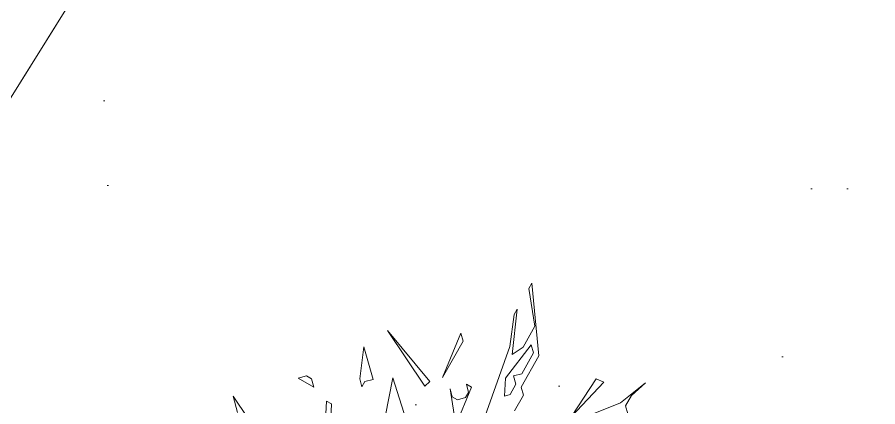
# Model space of a CAD drawing. Header units: millimetres. Extents: x -38151500 to -27467627, y -20617104 to -20349562.
# Drawn here: x -32390766 to -32389573, y -20485660 to -20485120 of the extents above; entities that cross this region are included whole.
import ezdxf

# ---------------------------------------------------------------- set-up
doc = ezdxf.new("R2010")
doc.units = ezdxf.units.MM
doc.header["$MEASUREMENT"] = 0
for name, color, linetype, lineweight in [('Новый_ГП_Ограждение_Ном._пера__152', 152, 'Continuous', 18), ('Новый_ГП_озеленение_газон_Ном._пера__74', 74, 'Continuous', 20), ('Новый_ГП_озеленение_газон_Ном._пера__94', 94, 'Continuous', 5)]:
    doc.layers.add(name, color=color, linetype=linetype, lineweight=lineweight)
doc.layers.add('Новый_ГП_озеленение_кустарники_Ном._пера__10', color=7, linetype='Continuous', lineweight=5, true_color=0x616d3a)

msp = doc.modelspace()

# ---------------------------------------------------------------- hatches: boundary and pattern name
at = {"layer": 'Новый_ГП_озеленение_газон_Ном._пера__74', "linetype": 'Continuous', "lineweight": 20}
h = msp.add_hatch(dxfattribs=at)
h.set_pattern_fill('AR_SAND_0005', color=74, style=0, pattern_type=2)
h.set_pattern_definition([(37.5, (5709271.23, 0), (-24.0004694, 734.119856), [0, -579.12, 0, -647.7, 0, -619.125]), (7.5, (5709271.2, 0), (674.284925, 1075.23765), [0, -312.42, 0, -521.97, 0, -200.025]), (327.5, (5708802.6, 0), (1186.488555, 2.155777), [0, -190.5, 0, -685.8, 0, -895.35]), (317.5, (5708802.6, 0), (1145.334679, 334.393985), [0, -95.25, 0, -449.58, 0, -514.35])])
h.paths.add_polyline_path([(-32398350.35, -20497367.72), (-32396559.02, -20498487.23), (-32385931.21, -20481480.46), (-32389482.56, -20479260.77), (-32391580.09, -20482659.05), (-32389868.85, -20483779.86)])

# ---------------------------------------------------------------- linework, layer by layer
at = {"layer": 'Новый_ГП_Ограждение_Ном._пера__152', "color": 152, "lineweight": 18}
msp.add_lwpolyline([(-32398432.67, -20497499.61), (-32398602.33, -20497393.7), (-32390142.13, -20483839.95), (-32391852.54, -20482719.68), (-32389235.85, -20478480.27), (-32389066.19, -20478586.19), (-32391580.09, -20482659.05), (-32389868.85, -20483779.86), (-32398432.73, -20497499.7)], dxfattribs=at)
at = {"layer": 'Новый_ГП_озеленение_газон_Ном._пера__94', "color": 94, "lineweight": 5}
msp.add_lwpolyline([(-32389482.56, -20479260.77), (-32391580.09, -20482659.05), (-32389868.85, -20483779.86), (-32398350.35, -20497367.72), (-32396559.02, -20498487.23), (-32385931.21, -20481480.46)], close=True, dxfattribs=at)
at = {"layer": 'Новый_ГП_озеленение_кустарники_Ном._пера__10', "color": 77, "lineweight": 5, "true_color": 0x616d3a}
for p, q in [((-32390052.76, -20485488.51), (-32390056.84, -20485495.71)), ((-32390043.13, -20485589.02), (-32390052.76, -20485488.51)), ((-32390056.84, -20485495.71), (-32390048.42, -20485548)), ((-32390080.08, -20485587.12), (-32390073.14, -20485524.5)), ((-32390073.14, -20485524.5), (-32390077.22, -20485531.7)), ((-32390077.22, -20485531.7), (-32390083.2, -20485575.84)), ((-32390048.42, -20485548), (-32390064.73, -20485576.8)), ((-32390193.91, -20485624.43), (-32390252.63, -20485554.02)), ((-32390252.63, -20485554.02), (-32390201.03, -20485630.78)), ((-32390150.92, -20485557.51), (-32390176.33, -20485619.17)), ((-32390147.79, -20485568.79), (-32390150.92, -20485557.51)), ((-32390176.33, -20485619.17), (-32390147.79, -20485568.79)), ((-32390083.2, -20485575.84), (-32390130.9, -20485710.44)), ((-32390089.18, -20485619.98), (-32390053.45, -20485573.67)), ((-32390053.45, -20485573.67), (-32390050.33, -20485584.95)), ((-32390285.25, -20485576.51), (-32390291.24, -20485620.65)), ((-32390272.76, -20485621.6), (-32390285.25, -20485576.51)), ((-32390064.73, -20485576.8), (-32390080.08, -20485587.12)), ((-32390050.33, -20485584.95), (-32390066.63, -20485613.74)), ((-32390067.59, -20485632.21), (-32390043.13, -20485589.02)), ((-32390365.13, -20485616.83), (-32390376.4, -20485619.96)), ((-32390376.4, -20485619.96), (-32390354.81, -20485632.19)), ((-32390357.93, -20485620.91), (-32390365.13, -20485616.83)), ((-32390354.81, -20485632.19), (-32390357.93, -20485620.91)), ((-32390291.24, -20485620.65), (-32390288.11, -20485631.92)), ((-32390284.04, -20485624.73), (-32390272.76, -20485621.6)), ((-32390256.07, -20485673.64), (-32390245.41, -20485619.28)), ((-32390245.41, -20485619.28), (-32390223.62, -20485687.01)), ((-32390090.45, -20485644.61), (-32390089.18, -20485619.98)), ((-32390066.63, -20485613.74), (-32390077.91, -20485616.86)), ((-32390077.91, -20485616.86), (-32390074.79, -20485628.14)), ((-32389963.42, -20485620.91), (-32389997.58, -20485672.86)), ((-32389952.88, -20485625.6), (-32389963.42, -20485620.91)), ((-32390288.11, -20485631.92), (-32390284.04, -20485624.73)), ((-32390201.03, -20485630.78), (-32390193.91, -20485624.43)), ((-32390162.88, -20485645.8), (-32390166.01, -20485634.52)), ((-32390166.01, -20485634.52), (-32390157.9, -20485684.88)), ((-32390157.9, -20485684.88), (-32390136.26, -20485632.36)), ((-32390136.26, -20485632.36), (-32390143.46, -20485628.28)), ((-32390143.46, -20485628.28), (-32390140.33, -20485639.55)), ((-32390074.79, -20485628.14), (-32390082.94, -20485642.53)), ((-32390064.47, -20485643.49), (-32390067.59, -20485632.21)), ((-32389997.58, -20485672.86), (-32389952.88, -20485625.6)), ((-32389895.16, -20485626.28), (-32389929.94, -20485654.12)), ((-32389914.59, -20485643.8), (-32389895.16, -20485626.28)), ((-32390445.95, -20485675.64), (-32390466.59, -20485644.93)), ((-32390466.59, -20485644.93), (-32390460.35, -20485667.48)), ((-32390155.69, -20485649.87), (-32390162.88, -20485645.8)), ((-32390144.41, -20485646.75), (-32390155.69, -20485649.87)), ((-32390140.33, -20485639.55), (-32390144.41, -20485646.75)), ((-32390082.94, -20485642.53), (-32390090.45, -20485644.61)), ((-32390076.69, -20485665.08), (-32390064.47, -20485643.49)), ((-32389922.74, -20485658.2), (-32389914.59, -20485643.8)), ((-32390337.29, -20485651.61), (-32390340.15, -20485707.03)), ((-32390330.09, -20485655.69), (-32390337.29, -20485651.61)), ((-32390332, -20485692.63), (-32390330.09, -20485655.69)), ((-32389929.94, -20485654.12), (-32389979.11, -20485673.81)), ((-32389919.62, -20485669.47), (-32389922.74, -20485658.2))]:
    msp.add_line(p, q, dxfattribs=at)

doc.saveas('drawing.dxf')
